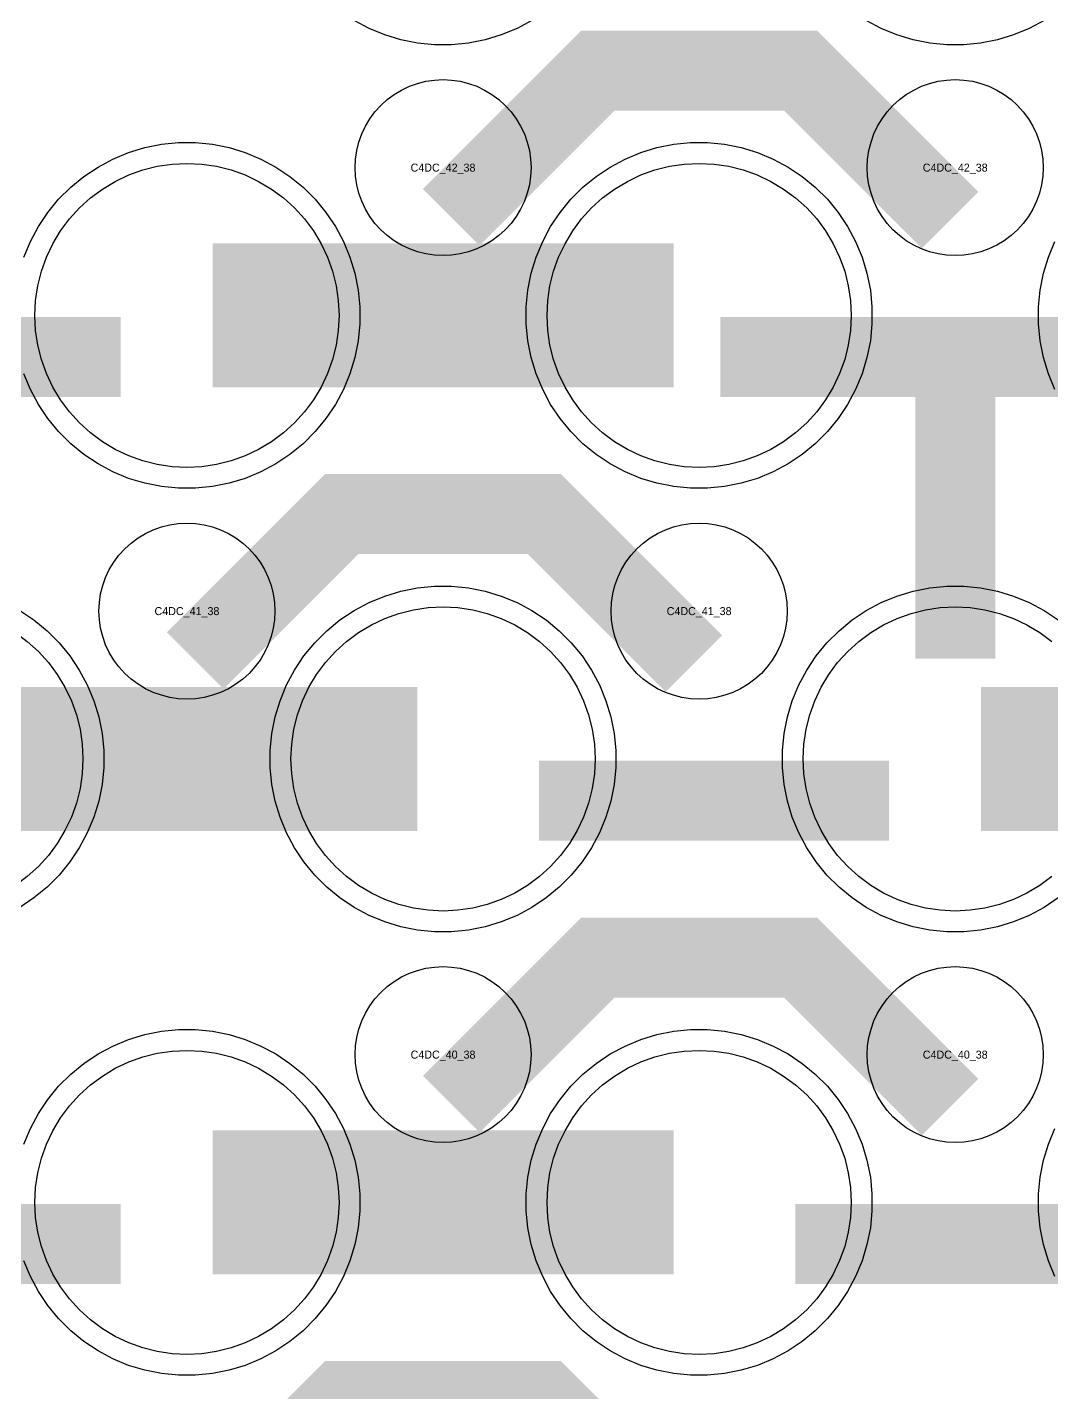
# Model space of a CAD drawing. Extents: x -11880 to 11880, y -14992 to 14992.
# Drawn here: x 110.1 to 430.1, y -9356.4 to -8929.8 of the extents above; entities that cross this region are included whole.
import ezdxf
from ezdxf.enums import TextEntityAlignment as Align

# ---------------------------------------------------------------- set-up
doc = ezdxf.new("R2010")
doc.units = 0
doc.header["$MEASUREMENT"] = 0
for name, color, linetype in [('GDS_775_DT_237', 138, 'CONTINUOUS'), ('RDL1_FS', 34, 'CONTINUOUS'), ('RDL_BS', 160, 'CONTINUOUS')]:
    doc.layers.add(name, color=color, linetype=linetype)

msp = doc.modelspace()

# ---------------------------------------------------------------- linework, layer by layer
at = {"layer": 'RDL1_FS', "color": 241, "true_color": 0xf7abae}
for points in [[(160, -9067.384), (155.343, -9067.155), (150.732, -9066.471), (146.209, -9065.339), (141.819, -9063.767), (137.605, -9061.775), (133.605, -9059.377), (129.86, -9056.599), (126.406, -9053.469), (123.276, -9050.015), (120.498, -9046.27), (118.1, -9042.27), (116.108, -9038.056), (114.536, -9033.666), (113.404, -9029.143), (112.72, -9024.532), (112.491, -9019.875), (112.72, -9015.218), (113.404, -9010.607), (114.536, -9006.084), (116.108, -9001.694), (118.1, -8997.48), (120.498, -8993.48), (123.276, -8989.735), (126.406, -8986.281), (129.86, -8983.151), (133.605, -8980.373), (137.605, -8977.975), (141.819, -8975.983), (146.209, -8974.411), (150.732, -8973.279), (155.343, -8972.595), (160, -8972.366), (164.657, -8972.595), (169.268, -8973.279), (173.791, -8974.411), (178.181, -8975.983), (182.395, -8977.975), (186.395, -8980.373), (190.14, -8983.151), (193.594, -8986.281), (196.724, -8989.735), (199.502, -8993.48), (201.9, -8997.48), (203.892, -9001.694), (205.464, -9006.084), (206.596, -9010.607), (207.28, -9015.218), (207.509, -9019.875), (207.28, -9024.532), (206.596, -9029.143), (205.464, -9033.666), (203.892, -9038.056), (201.9, -9042.27), (199.502, -9046.27), (196.724, -9050.015), (193.594, -9053.469), (190.14, -9056.599), (186.395, -9059.377), (182.395, -9061.775), (178.181, -9063.767), (173.791, -9065.339), (169.268, -9066.471), (164.657, -9067.155)], [(320, -9067.384), (315.343, -9067.155), (310.732, -9066.471), (306.209, -9065.339), (301.819, -9063.767), (297.605, -9061.775), (293.605, -9059.377), (289.86, -9056.599), (286.406, -9053.469), (283.276, -9050.015), (280.498, -9046.27), (278.1, -9042.27), (276.108, -9038.056), (274.536, -9033.666), (273.404, -9029.143), (272.72, -9024.532), (272.491, -9019.875), (272.72, -9015.218), (273.404, -9010.607), (274.536, -9006.084), (276.108, -9001.694), (278.1, -8997.48), (280.498, -8993.48), (283.276, -8989.735), (286.406, -8986.281), (289.86, -8983.151), (293.605, -8980.373), (297.605, -8977.975), (301.819, -8975.983), (306.209, -8974.411), (310.732, -8973.279), (315.343, -8972.595), (320, -8972.366), (324.657, -8972.595), (329.268, -8973.279), (333.791, -8974.411), (338.181, -8975.983), (342.395, -8977.975), (346.395, -8980.373), (350.14, -8983.151), (353.594, -8986.281), (356.724, -8989.735), (359.502, -8993.48), (361.9, -8997.48), (363.892, -9001.694), (365.464, -9006.084), (366.596, -9010.607), (367.28, -9015.218), (367.509, -9019.875), (367.28, -9024.532), (366.596, -9029.143), (365.464, -9033.666), (363.892, -9038.056), (361.9, -9042.27), (359.502, -9046.27), (356.724, -9050.015), (353.594, -9053.469), (350.14, -9056.599), (346.395, -9059.377), (342.395, -9061.775), (338.181, -9063.767), (333.791, -9065.339), (329.268, -9066.471), (324.657, -9067.155)], [(240, -9205.944), (235.343, -9205.715), (230.732, -9205.031), (226.209, -9203.899), (221.819, -9202.327), (217.605, -9200.335), (213.605, -9197.937), (209.86, -9195.159), (206.406, -9192.029), (203.276, -9188.575), (200.498, -9184.83), (198.1, -9180.83), (196.108, -9176.616), (194.536, -9172.226), (193.404, -9167.703), (192.72, -9163.092), (192.491, -9158.435), (192.72, -9153.778), (193.404, -9149.167), (194.536, -9144.644), (196.108, -9140.254), (198.1, -9136.04), (200.498, -9132.04), (203.276, -9128.295), (206.406, -9124.841), (209.86, -9121.711), (213.605, -9118.933), (217.605, -9116.535), (221.819, -9114.543), (226.209, -9112.971), (230.732, -9111.839), (235.343, -9111.155), (240, -9110.926), (244.657, -9111.155), (249.268, -9111.839), (253.791, -9112.971), (258.181, -9114.543), (262.395, -9116.535), (266.395, -9118.933), (270.14, -9121.711), (273.594, -9124.841), (276.724, -9128.295), (279.502, -9132.04), (281.9, -9136.04), (283.892, -9140.254), (285.464, -9144.644), (286.596, -9149.167), (287.28, -9153.778), (287.509, -9158.435), (287.28, -9163.092), (286.596, -9167.703), (285.464, -9172.226), (283.892, -9176.616), (281.9, -9180.83), (279.502, -9184.83), (276.724, -9188.575), (273.594, -9192.029), (270.14, -9195.159), (266.395, -9197.937), (262.395, -9200.335), (258.181, -9202.327), (253.791, -9203.899), (249.268, -9205.031), (244.657, -9205.715)]]:
    msp.add_lwpolyline(points, close=True, dxfattribs=at)
for points in [[(168.002, -9019.875, 45, 45, 0), (240.002, -9019.875, 45, 45, 0)], [(240.002, -9019.875, 45, 45, 0), (312.002, -9019.875, 45, 45, 0)], [(88.002, -9158.435, 45, 45, 0), (160.002, -9158.435, 45, 45, 0)], [(160.002, -9158.435, 45, 45, 0), (232.002, -9158.435, 45, 45, 0)], [(408.002, -9158.435, 45, 45, 0), (480.002, -9158.435, 45, 45, 0)]]:
    msp.add_lwpolyline(points, format="xyseb", dxfattribs=at)
for points in [[(430.14, -9195.159), (426.395, -9197.937), (422.395, -9200.335), (418.181, -9202.327), (413.791, -9203.899), (409.268, -9205.031), (404.657, -9205.715), (400, -9205.944), (395.343, -9205.715), (390.732, -9205.031), (386.209, -9203.899), (381.819, -9202.327), (377.605, -9200.335), (373.605, -9197.937), (369.86, -9195.159), (366.406, -9192.029), (363.276, -9188.575), (360.498, -9184.83), (358.1, -9180.83), (356.108, -9176.616), (354.536, -9172.226), (353.404, -9167.703), (352.72, -9163.092), (352.491, -9158.435), (352.72, -9153.778), (353.404, -9149.167), (354.536, -9144.644), (356.108, -9140.254), (358.1, -9136.04), (360.498, -9132.04), (363.276, -9128.295), (366.406, -9124.841), (369.86, -9121.711), (373.605, -9118.933), (377.605, -9116.535), (381.819, -9114.543), (386.209, -9112.971), (390.732, -9111.839), (395.343, -9111.155), (400, -9110.926), (404.657, -9111.155), (409.268, -9111.839), (413.791, -9112.971), (418.181, -9114.543), (422.395, -9116.535), (426.395, -9118.933), (430.14, -9121.711)], [(106.395, -9118.933), (110.14, -9121.711), (113.594, -9124.841), (116.724, -9128.295), (119.502, -9132.04), (121.9, -9136.04), (123.892, -9140.254), (125.464, -9144.644), (126.596, -9149.167), (127.28, -9153.778), (127.509, -9158.435), (127.28, -9163.092), (126.596, -9167.703), (125.464, -9172.226), (123.892, -9176.616), (121.9, -9180.83), (119.502, -9184.83), (116.724, -9188.575), (113.594, -9192.029), (110.14, -9195.159), (106.395, -9197.937)]]:
    msp.add_lwpolyline(points, dxfattribs=at)
at = {"layer": 'RDL1_FS'}
for points in [[(160, -9344.509), (155.343, -9344.28), (150.732, -9343.596), (146.209, -9342.464), (141.819, -9340.892), (137.605, -9338.9), (133.605, -9336.502), (129.86, -9333.724), (126.406, -9330.594), (123.276, -9327.14), (120.498, -9323.395), (118.1, -9319.395), (116.108, -9315.181), (114.536, -9310.791), (113.404, -9306.268), (112.72, -9301.657), (112.491, -9297), (112.72, -9292.343), (113.404, -9287.732), (114.536, -9283.209), (116.108, -9278.819), (118.1, -9274.605), (120.498, -9270.605), (123.276, -9266.86), (126.406, -9263.406), (129.86, -9260.276), (133.605, -9257.498), (137.605, -9255.1), (141.819, -9253.108), (146.209, -9251.536), (150.732, -9250.404), (155.343, -9249.72), (160, -9249.491), (164.657, -9249.72), (169.268, -9250.404), (173.791, -9251.536), (178.181, -9253.108), (182.395, -9255.1), (186.395, -9257.498), (190.14, -9260.276), (193.594, -9263.406), (196.724, -9266.86), (199.502, -9270.605), (201.9, -9274.605), (203.892, -9278.819), (205.464, -9283.209), (206.596, -9287.732), (207.28, -9292.343), (207.509, -9297), (207.28, -9301.657), (206.596, -9306.268), (205.464, -9310.791), (203.892, -9315.181), (201.9, -9319.395), (199.502, -9323.395), (196.724, -9327.14), (193.594, -9330.594), (190.14, -9333.724), (186.395, -9336.502), (182.395, -9338.9), (178.181, -9340.892), (173.791, -9342.464), (169.268, -9343.596), (164.657, -9344.28)], [(320, -9344.509), (315.343, -9344.28), (310.732, -9343.596), (306.209, -9342.464), (301.819, -9340.892), (297.605, -9338.9), (293.605, -9336.502), (289.86, -9333.724), (286.406, -9330.594), (283.276, -9327.14), (280.498, -9323.395), (278.1, -9319.395), (276.108, -9315.181), (274.536, -9310.791), (273.404, -9306.268), (272.72, -9301.657), (272.491, -9297), (272.72, -9292.343), (273.404, -9287.732), (274.536, -9283.209), (276.108, -9278.819), (278.1, -9274.605), (280.498, -9270.605), (283.276, -9266.86), (286.406, -9263.406), (289.86, -9260.276), (293.605, -9257.498), (297.605, -9255.1), (301.819, -9253.108), (306.209, -9251.536), (310.732, -9250.404), (315.343, -9249.72), (320, -9249.491), (324.657, -9249.72), (329.268, -9250.404), (333.791, -9251.536), (338.181, -9253.108), (342.395, -9255.1), (346.395, -9257.498), (350.14, -9260.276), (353.594, -9263.406), (356.724, -9266.86), (359.502, -9270.605), (361.9, -9274.605), (363.892, -9278.819), (365.464, -9283.209), (366.596, -9287.732), (367.28, -9292.343), (367.509, -9297), (367.28, -9301.657), (366.596, -9306.268), (365.464, -9310.791), (363.892, -9315.181), (361.9, -9319.395), (359.502, -9323.395), (356.724, -9327.14), (353.594, -9330.594), (350.14, -9333.724), (346.395, -9336.502), (342.395, -9338.9), (338.181, -9340.892), (333.791, -9342.464), (329.268, -9343.596), (324.657, -9344.28)]]:
    msp.add_lwpolyline(points, close=True, dxfattribs=at)
for points in [[(168.002, -9297, 45, 45, 0), (240.002, -9297, 45, 45, 0)], [(240.002, -9297, 45, 45, 0), (312.002, -9297, 45, 45, 0)]]:
    msp.add_lwpolyline(points, format="xyseb", dxfattribs=at)
at = {"layer": 'RDL_BS'}
for points in [[(267.777, -8927.693), (263.115, -8930.185), (258.205, -8932.216), (253.165, -8933.747), (247.938, -8934.793), (242.644, -8935.31), (237.356, -8935.31), (232.062, -8934.793), (226.835, -8933.747), (221.795, -8932.216), (216.885, -8930.185), (212.223, -8927.693)], [(427.777, -8927.693), (423.115, -8930.185), (418.205, -8932.216), (413.165, -8933.747), (407.938, -8934.793), (402.644, -8935.31), (397.356, -8935.31), (392.062, -8934.793), (386.835, -8933.747), (381.795, -8932.216), (376.885, -8930.185), (372.223, -8927.693)], [(109.094, -9278.795), (111.125, -9273.885), (113.617, -9269.223), (116.564, -9264.809), (119.926, -9260.708), (123.708, -9256.926), (127.809, -9253.564), (132.223, -9250.617), (136.885, -9248.125), (141.795, -9246.094), (146.835, -9244.563), (152.062, -9243.517), (157.356, -9243), (162.644, -9243), (167.938, -9243.517), (173.165, -9244.563), (178.205, -9246.094), (183.115, -9248.125), (187.777, -9250.617), (192.191, -9253.564), (196.292, -9256.926), (200.074, -9260.708), (203.436, -9264.809), (206.383, -9269.223), (208.875, -9273.885), (210.906, -9278.795), (212.437, -9283.835), (213.483, -9289.062), (214, -9294.356), (214, -9299.644), (213.483, -9304.938), (212.437, -9310.165), (210.906, -9315.205), (208.875, -9320.115), (206.383, -9324.777), (203.436, -9329.191), (200.074, -9333.292), (196.292, -9337.074), (192.191, -9340.436), (187.777, -9343.383), (183.115, -9345.875), (178.205, -9347.906), (173.165, -9349.437), (167.938, -9350.483), (162.644, -9351), (157.356, -9351), (152.062, -9350.483), (146.835, -9349.437), (141.795, -9347.906), (136.885, -9345.875), (132.223, -9343.383), (127.809, -9340.436), (123.708, -9337.074), (119.926, -9333.292), (116.564, -9329.191), (113.617, -9324.777), (111.125, -9320.115), (109.094, -9315.205)], [(431.125, -9320.115), (429.094, -9315.205), (427.563, -9310.165), (426.517, -9304.938), (426, -9299.644), (426, -9294.356), (426.517, -9289.062), (427.563, -9283.835), (429.094, -9278.795), (431.125, -9273.885)]]:
    msp.add_lwpolyline(points, dxfattribs=at)
for points in [[(242.562, -8989.189, 25, 25, 0), (288.377, -8943.374, 25, 25, 0), (321.93, -8943.374, 25, 25, 0)], [(398.401, -8990.088, 25, 25, 0), (351.687, -8943.374, 25, 25, 0), (321.929, -8943.374, 25, 25, 0)], [(400, -9050.842, 25, 25, 0), (400, -9096.462, 25, 25, 0)], [(162.562, -9127.749, 25, 25, 0), (208.377, -9081.934, 25, 25, 0), (241.93, -9081.934, 25, 25, 0)], [(318.401, -9128.648, 25, 25, 0), (271.687, -9081.934, 25, 25, 0), (241.929, -9081.934, 25, 25, 0)], [(242.562, -9266.314, 25, 25, 0), (288.377, -9220.499, 25, 25, 0), (321.93, -9220.499, 25, 25, 0)], [(398.401, -9267.213, 25, 25, 0), (351.687, -9220.499, 25, 25, 0), (321.929, -9220.499, 25, 25, 0)], [(30.016, -9310.013, 25, 25, 0), (139.281, -9310.013, 25, 25, 0)], [(350.016, -9310.013, 25, 25, 0), (459.281, -9310.013, 25, 25, 0)], [(162.562, -9404.879, 25, 25, 0), (208.377, -9359.064, 25, 25, 0), (241.93, -9359.064, 25, 25, 0)], [(318.401, -9405.778, 25, 25, 0), (271.687, -9359.064, 25, 25, 0), (241.929, -9359.064, 25, 25, 0)]]:
    msp.add_lwpolyline(points, format="xyseb", dxfattribs=at)
for points in [[(240, -9001.181), (237.307, -9001.049), (234.635, -9000.653), (232.016, -8999.996), (229.481, -8999.089), (227.044, -8997.937), (224.72, -8996.544), (222.557, -8994.941), (220.558, -8993.129), (218.746, -8991.13), (217.143, -8988.967), (215.75, -8986.643), (214.598, -8984.206), (213.691, -8981.671), (213.034, -8979.052), (212.638, -8976.38), (212.506, -8973.687), (212.638, -8970.994), (213.034, -8968.322), (213.691, -8965.703), (214.598, -8963.168), (215.75, -8960.731), (217.143, -8958.407), (218.746, -8956.244), (220.558, -8954.245), (222.557, -8952.433), (224.72, -8950.83), (227.044, -8949.437), (229.481, -8948.285), (232.016, -8947.378), (234.635, -8946.721), (237.307, -8946.325), (240, -8946.193), (242.693, -8946.325), (245.365, -8946.721), (247.984, -8947.378), (250.519, -8948.285), (252.956, -8949.437), (255.28, -8950.83), (257.443, -8952.433), (259.442, -8954.245), (261.254, -8956.244), (262.857, -8958.407), (264.25, -8960.731), (265.402, -8963.168), (266.309, -8965.703), (266.966, -8968.322), (267.362, -8970.994), (267.494, -8973.687), (267.362, -8976.38), (266.966, -8979.052), (266.309, -8981.671), (265.402, -8984.206), (264.25, -8986.643), (262.857, -8988.967), (261.254, -8991.13), (259.442, -8993.129), (257.443, -8994.941), (255.28, -8996.544), (252.956, -8997.937), (250.519, -8999.089), (247.984, -8999.996), (245.365, -9000.653), (242.693, -9001.049)], [(400, -9001.181), (397.307, -9001.049), (394.635, -9000.653), (392.016, -8999.996), (389.481, -8999.089), (387.044, -8997.937), (384.72, -8996.544), (382.557, -8994.941), (380.558, -8993.129), (378.746, -8991.13), (377.143, -8988.967), (375.75, -8986.643), (374.598, -8984.206), (373.691, -8981.671), (373.034, -8979.052), (372.638, -8976.38), (372.506, -8973.687), (372.638, -8970.994), (373.034, -8968.322), (373.691, -8965.703), (374.598, -8963.168), (375.75, -8960.731), (377.143, -8958.407), (378.746, -8956.244), (380.558, -8954.245), (382.557, -8952.433), (384.72, -8950.83), (387.044, -8949.437), (389.481, -8948.285), (392.016, -8947.378), (394.635, -8946.721), (397.307, -8946.325), (400, -8946.193), (402.693, -8946.325), (405.365, -8946.721), (407.984, -8947.378), (410.519, -8948.285), (412.956, -8949.437), (415.28, -8950.83), (417.443, -8952.433), (419.442, -8954.245), (421.254, -8956.244), (422.857, -8958.407), (424.25, -8960.731), (425.402, -8963.168), (426.309, -8965.703), (426.966, -8968.322), (427.362, -8970.994), (427.494, -8973.687), (427.362, -8976.38), (426.966, -8979.052), (426.309, -8981.671), (425.402, -8984.206), (424.25, -8986.643), (422.857, -8988.967), (421.254, -8991.13), (419.442, -8993.129), (417.443, -8994.941), (415.28, -8996.544), (412.956, -8997.937), (410.519, -8999.089), (407.984, -8999.996), (405.365, -9000.653), (402.693, -9001.049)], [(160, -9139.741), (157.307, -9139.609), (154.635, -9139.213), (152.016, -9138.556), (149.481, -9137.649), (147.044, -9136.497), (144.72, -9135.104), (142.557, -9133.501), (140.558, -9131.689), (138.746, -9129.69), (137.143, -9127.527), (135.75, -9125.203), (134.598, -9122.766), (133.691, -9120.231), (133.034, -9117.612), (132.638, -9114.94), (132.506, -9112.247), (132.638, -9109.554), (133.034, -9106.882), (133.691, -9104.263), (134.598, -9101.728), (135.75, -9099.291), (137.143, -9096.967), (138.746, -9094.804), (140.558, -9092.805), (142.557, -9090.993), (144.72, -9089.39), (147.044, -9087.997), (149.481, -9086.845), (152.016, -9085.938), (154.635, -9085.281), (157.307, -9084.885), (160, -9084.753), (162.693, -9084.885), (165.365, -9085.281), (167.984, -9085.938), (170.519, -9086.845), (172.956, -9087.997), (175.28, -9089.39), (177.443, -9090.993), (179.442, -9092.805), (181.254, -9094.804), (182.857, -9096.967), (184.25, -9099.291), (185.402, -9101.728), (186.309, -9104.263), (186.966, -9106.882), (187.362, -9109.554), (187.494, -9112.247), (187.362, -9114.94), (186.966, -9117.612), (186.309, -9120.231), (185.402, -9122.766), (184.25, -9125.203), (182.857, -9127.527), (181.254, -9129.69), (179.442, -9131.689), (177.443, -9133.501), (175.28, -9135.104), (172.956, -9136.497), (170.519, -9137.649), (167.984, -9138.556), (165.365, -9139.213), (162.693, -9139.609)], [(320, -9139.741), (317.307, -9139.609), (314.635, -9139.213), (312.016, -9138.556), (309.481, -9137.649), (307.044, -9136.497), (304.72, -9135.104), (302.557, -9133.501), (300.558, -9131.689), (298.746, -9129.69), (297.143, -9127.527), (295.75, -9125.203), (294.598, -9122.766), (293.691, -9120.231), (293.034, -9117.612), (292.638, -9114.94), (292.506, -9112.247), (292.638, -9109.554), (293.034, -9106.882), (293.691, -9104.263), (294.598, -9101.728), (295.75, -9099.291), (297.143, -9096.967), (298.746, -9094.804), (300.558, -9092.805), (302.557, -9090.993), (304.72, -9089.39), (307.044, -9087.997), (309.481, -9086.845), (312.016, -9085.938), (314.635, -9085.281), (317.307, -9084.885), (320, -9084.753), (322.693, -9084.885), (325.365, -9085.281), (327.984, -9085.938), (330.519, -9086.845), (332.956, -9087.997), (335.28, -9089.39), (337.443, -9090.993), (339.442, -9092.805), (341.254, -9094.804), (342.857, -9096.967), (344.25, -9099.291), (345.402, -9101.728), (346.309, -9104.263), (346.966, -9106.882), (347.362, -9109.554), (347.494, -9112.247), (347.362, -9114.94), (346.966, -9117.612), (346.309, -9120.231), (345.402, -9122.766), (344.25, -9125.203), (342.857, -9127.527), (341.254, -9129.69), (339.442, -9131.689), (337.443, -9133.501), (335.28, -9135.104), (332.956, -9136.497), (330.519, -9137.649), (327.984, -9138.556), (325.365, -9139.213), (322.693, -9139.609)], [(240, -9278.306), (237.307, -9278.174), (234.635, -9277.778), (232.016, -9277.121), (229.481, -9276.214), (227.044, -9275.062), (224.72, -9273.669), (222.557, -9272.066), (220.558, -9270.254), (218.746, -9268.255), (217.143, -9266.092), (215.75, -9263.768), (214.598, -9261.331), (213.691, -9258.796), (213.034, -9256.177), (212.638, -9253.505), (212.506, -9250.812), (212.638, -9248.119), (213.034, -9245.447), (213.691, -9242.828), (214.598, -9240.293), (215.75, -9237.856), (217.143, -9235.532), (218.746, -9233.369), (220.558, -9231.37), (222.557, -9229.558), (224.72, -9227.955), (227.044, -9226.562), (229.481, -9225.41), (232.016, -9224.503), (234.635, -9223.846), (237.307, -9223.45), (240, -9223.318), (242.693, -9223.45), (245.365, -9223.846), (247.984, -9224.503), (250.519, -9225.41), (252.956, -9226.562), (255.28, -9227.955), (257.443, -9229.558), (259.442, -9231.37), (261.254, -9233.369), (262.857, -9235.532), (264.25, -9237.856), (265.402, -9240.293), (266.309, -9242.828), (266.966, -9245.447), (267.362, -9248.119), (267.494, -9250.812), (267.362, -9253.505), (266.966, -9256.177), (266.309, -9258.796), (265.402, -9261.331), (264.25, -9263.768), (262.857, -9266.092), (261.254, -9268.255), (259.442, -9270.254), (257.443, -9272.066), (255.28, -9273.669), (252.956, -9275.062), (250.519, -9276.214), (247.984, -9277.121), (245.365, -9277.778), (242.693, -9278.174)], [(400, -9278.306), (397.307, -9278.174), (394.635, -9277.778), (392.016, -9277.121), (389.481, -9276.214), (387.044, -9275.062), (384.72, -9273.669), (382.557, -9272.066), (380.558, -9270.254), (378.746, -9268.255), (377.143, -9266.092), (375.75, -9263.768), (374.598, -9261.331), (373.691, -9258.796), (373.034, -9256.177), (372.638, -9253.505), (372.506, -9250.812), (372.638, -9248.119), (373.034, -9245.447), (373.691, -9242.828), (374.598, -9240.293), (375.75, -9237.856), (377.143, -9235.532), (378.746, -9233.369), (380.558, -9231.37), (382.557, -9229.558), (384.72, -9227.955), (387.044, -9226.562), (389.481, -9225.41), (392.016, -9224.503), (394.635, -9223.846), (397.307, -9223.45), (400, -9223.318), (402.693, -9223.45), (405.365, -9223.846), (407.984, -9224.503), (410.519, -9225.41), (412.956, -9226.562), (415.28, -9227.955), (417.443, -9229.558), (419.442, -9231.37), (421.254, -9233.369), (422.857, -9235.532), (424.25, -9237.856), (425.402, -9240.293), (426.309, -9242.828), (426.966, -9245.447), (427.362, -9248.119), (427.494, -9250.812), (427.362, -9253.505), (426.966, -9256.177), (426.309, -9258.796), (425.402, -9261.331), (424.25, -9263.768), (422.857, -9266.092), (421.254, -9268.255), (419.442, -9270.254), (417.443, -9272.066), (415.28, -9273.669), (412.956, -9275.062), (410.519, -9276.214), (407.984, -9277.121), (405.365, -9277.778), (402.693, -9278.174)], [(317.356, -9351), (312.062, -9350.483), (306.835, -9349.437), (301.795, -9347.906), (296.885, -9345.875), (292.223, -9343.383), (287.809, -9340.436), (283.708, -9337.074), (279.926, -9333.292), (276.564, -9329.191), (273.617, -9324.777), (271.125, -9320.115), (269.094, -9315.205), (267.563, -9310.165), (266.517, -9304.938), (266, -9299.644), (266, -9294.356), (266.517, -9289.062), (267.563, -9283.835), (269.094, -9278.795), (271.125, -9273.885), (273.617, -9269.223), (276.564, -9264.809), (279.926, -9260.708), (283.708, -9256.926), (287.809, -9253.564), (292.223, -9250.617), (296.885, -9248.125), (301.795, -9246.094), (306.835, -9244.563), (312.062, -9243.517), (317.356, -9243), (322.644, -9243), (327.938, -9243.517), (333.165, -9244.563), (338.205, -9246.094), (343.115, -9248.125), (347.777, -9250.617), (352.191, -9253.564), (356.292, -9256.926), (360.074, -9260.708), (363.436, -9264.809), (366.383, -9269.223), (368.875, -9273.885), (370.906, -9278.795), (372.437, -9283.835), (373.483, -9289.062), (374, -9294.356), (374, -9299.644), (373.483, -9304.938), (372.437, -9310.165), (370.906, -9315.205), (368.875, -9320.115), (366.383, -9324.777), (363.436, -9329.191), (360.074, -9333.292), (356.292, -9337.074), (352.191, -9340.436), (347.777, -9343.383), (343.115, -9345.875), (338.205, -9347.906), (333.165, -9349.437), (327.938, -9350.483), (322.644, -9351)]]:
    msp.add_lwpolyline(points, close=True, dxfattribs=at)
at = {"layer": 'RDL_BS', "color": 241, "true_color": 0xf7abae}
for points in [[(109.094, -9001.67), (111.125, -8996.76), (113.617, -8992.098), (116.564, -8987.684), (119.926, -8983.583), (123.708, -8979.801), (127.809, -8976.439), (132.223, -8973.492), (136.885, -8971), (141.795, -8968.969), (146.835, -8967.438), (152.062, -8966.392), (157.356, -8965.875), (162.644, -8965.875), (167.938, -8966.392), (173.165, -8967.438), (178.205, -8968.969), (183.115, -8971), (187.777, -8973.492), (192.191, -8976.439), (196.292, -8979.801), (200.074, -8983.583), (203.436, -8987.684), (206.383, -8992.098), (208.875, -8996.76), (210.906, -9001.67), (212.437, -9006.71), (213.483, -9011.937), (214, -9017.231), (214, -9022.519), (213.483, -9027.813), (212.437, -9033.04), (210.906, -9038.08), (208.875, -9042.99), (206.383, -9047.652), (203.436, -9052.066), (200.074, -9056.167), (196.292, -9059.949), (192.191, -9063.311), (187.777, -9066.258), (183.115, -9068.75), (178.205, -9070.781), (173.165, -9072.312), (167.938, -9073.358), (162.644, -9073.875), (157.356, -9073.875), (152.062, -9073.358), (146.835, -9072.312), (141.795, -9070.781), (136.885, -9068.75), (132.223, -9066.258), (127.809, -9063.311), (123.708, -9059.949), (119.926, -9056.167), (116.564, -9052.066), (113.617, -9047.652), (111.125, -9042.99), (109.094, -9038.08)], [(431.125, -9042.99), (429.094, -9038.08), (427.563, -9033.04), (426.517, -9027.813), (426, -9022.519), (426, -9017.231), (426.517, -9011.937), (427.563, -9006.71), (429.094, -9001.67), (431.125, -8996.76)], [(432.191, -9201.871), (427.777, -9204.818), (423.115, -9207.31), (418.205, -9209.341), (413.165, -9210.872), (407.938, -9211.918), (402.644, -9212.435), (397.356, -9212.435), (392.062, -9211.918), (386.835, -9210.872), (381.795, -9209.341), (376.885, -9207.31), (372.223, -9204.818), (367.809, -9201.871), (363.708, -9198.509), (359.926, -9194.727), (356.564, -9190.626), (353.617, -9186.212), (351.125, -9181.55), (349.094, -9176.64), (347.563, -9171.6), (346.517, -9166.373), (346, -9161.079), (346, -9155.791), (346.517, -9150.497), (347.563, -9145.27), (349.094, -9140.23), (351.125, -9135.32), (353.617, -9130.658), (356.564, -9126.244), (359.926, -9122.143), (363.708, -9118.361), (367.809, -9114.999), (372.223, -9112.052), (376.885, -9109.56), (381.795, -9107.529), (386.835, -9105.998), (392.062, -9104.952), (397.356, -9104.435), (402.644, -9104.435), (407.938, -9104.952), (413.165, -9105.998), (418.205, -9107.529), (423.115, -9109.56), (427.777, -9112.052), (432.191, -9114.999)], [(107.777, -9112.052), (112.191, -9114.999), (116.292, -9118.361), (120.074, -9122.143), (123.436, -9126.244), (126.383, -9130.658), (128.875, -9135.32), (130.906, -9140.23), (132.437, -9145.27), (133.483, -9150.497), (134, -9155.791), (134, -9161.079), (133.483, -9166.373), (132.437, -9171.6), (130.906, -9176.64), (128.875, -9181.55), (126.383, -9186.212), (123.436, -9190.626), (120.074, -9194.727), (116.292, -9198.509), (112.191, -9201.871), (107.777, -9204.818)]]:
    msp.add_lwpolyline(points, dxfattribs=at)
for points in [[(317.356, -9073.875), (312.062, -9073.358), (306.835, -9072.312), (301.795, -9070.781), (296.885, -9068.75), (292.223, -9066.258), (287.809, -9063.311), (283.708, -9059.949), (279.926, -9056.167), (276.564, -9052.066), (273.617, -9047.652), (271.125, -9042.99), (269.094, -9038.08), (267.563, -9033.04), (266.517, -9027.813), (266, -9022.519), (266, -9017.231), (266.517, -9011.937), (267.563, -9006.71), (269.094, -9001.67), (271.125, -8996.76), (273.617, -8992.098), (276.564, -8987.684), (279.926, -8983.583), (283.708, -8979.801), (287.809, -8976.439), (292.223, -8973.492), (296.885, -8971), (301.795, -8968.969), (306.835, -8967.438), (312.062, -8966.392), (317.356, -8965.875), (322.644, -8965.875), (327.938, -8966.392), (333.165, -8967.438), (338.205, -8968.969), (343.115, -8971), (347.777, -8973.492), (352.191, -8976.439), (356.292, -8979.801), (360.074, -8983.583), (363.436, -8987.684), (366.383, -8992.098), (368.875, -8996.76), (370.906, -9001.67), (372.437, -9006.71), (373.483, -9011.937), (374, -9017.231), (374, -9022.519), (373.483, -9027.813), (372.437, -9033.04), (370.906, -9038.08), (368.875, -9042.99), (366.383, -9047.652), (363.436, -9052.066), (360.074, -9056.167), (356.292, -9059.949), (352.191, -9063.311), (347.777, -9066.258), (343.115, -9068.75), (338.205, -9070.781), (333.165, -9072.312), (327.938, -9073.358), (322.644, -9073.875)], [(237.356, -9212.435), (232.062, -9211.918), (226.835, -9210.872), (221.795, -9209.341), (216.885, -9207.31), (212.223, -9204.818), (207.809, -9201.871), (203.708, -9198.509), (199.926, -9194.727), (196.564, -9190.626), (193.617, -9186.212), (191.125, -9181.55), (189.094, -9176.64), (187.563, -9171.6), (186.517, -9166.373), (186, -9161.079), (186, -9155.791), (186.517, -9150.497), (187.563, -9145.27), (189.094, -9140.23), (191.125, -9135.32), (193.617, -9130.658), (196.564, -9126.244), (199.926, -9122.143), (203.708, -9118.361), (207.809, -9114.999), (212.223, -9112.052), (216.885, -9109.56), (221.795, -9107.529), (226.835, -9105.998), (232.062, -9104.952), (237.356, -9104.435), (242.644, -9104.435), (247.938, -9104.952), (253.165, -9105.998), (258.205, -9107.529), (263.115, -9109.56), (267.777, -9112.052), (272.191, -9114.999), (276.292, -9118.361), (280.074, -9122.143), (283.436, -9126.244), (286.383, -9130.658), (288.875, -9135.32), (290.906, -9140.23), (292.437, -9145.27), (293.483, -9150.497), (294, -9155.791), (294, -9161.079), (293.483, -9166.373), (292.437, -9171.6), (290.906, -9176.64), (288.875, -9181.55), (286.383, -9186.212), (283.436, -9190.626), (280.074, -9194.727), (276.292, -9198.509), (272.191, -9201.871), (267.777, -9204.818), (263.115, -9207.31), (258.205, -9209.341), (253.165, -9210.872), (247.938, -9211.918), (242.644, -9212.435)]]:
    msp.add_lwpolyline(points, close=True, dxfattribs=at)
for points in [[(400, -9127.15, 25, 25, 0), (400, -9020.373, 25, 25, 0)], [(30.016, -9032.888, 25, 25, 0), (139.281, -9032.888, 25, 25, 0)], [(412.5, -9032.873, 25, 25, 0), (326.667, -9032.873, 25, 25, 0)], [(372.944, -9032.873, 25, 25, 0), (331.74, -9032.873, 25, 25, 0)], [(350.016, -9032.888, 25, 25, 0), (459.281, -9032.888, 25, 25, 0)], [(270.016, -9171.448, 25, 25, 0), (379.281, -9171.448, 25, 25, 0)]]:
    msp.add_lwpolyline(points, format="xyseb", dxfattribs=at)

# ---------------------------------------------------------------- texts
at = {"layer": 'GDS_775_DT_237'}
for s, p in [('C4DC_42_38', (240, -8973.687)), ('C4DC_42_38', (240, -8973.687)), ('C4DC_42_38', (400, -8973.687)), ('C4DC_42_38', (400, -8973.687)), ('C4DC_41_38', (160, -9112.247)), ('C4DC_41_38', (160, -9112.247)), ('C4DC_41_38', (320, -9112.247)), ('C4DC_41_38', (320, -9112.247)), ('C4DC_40_38', (240, -9250.812)), ('C4DC_40_38', (240, -9250.812)), ('C4DC_40_38', (400, -9250.812)), ('C4DC_40_38', (400, -9250.812))]:
    msp.add_text(s, height=2.5, dxfattribs=at).set_placement(p, align=Align.MIDDLE_CENTER)

doc.saveas('drawing.dxf')
